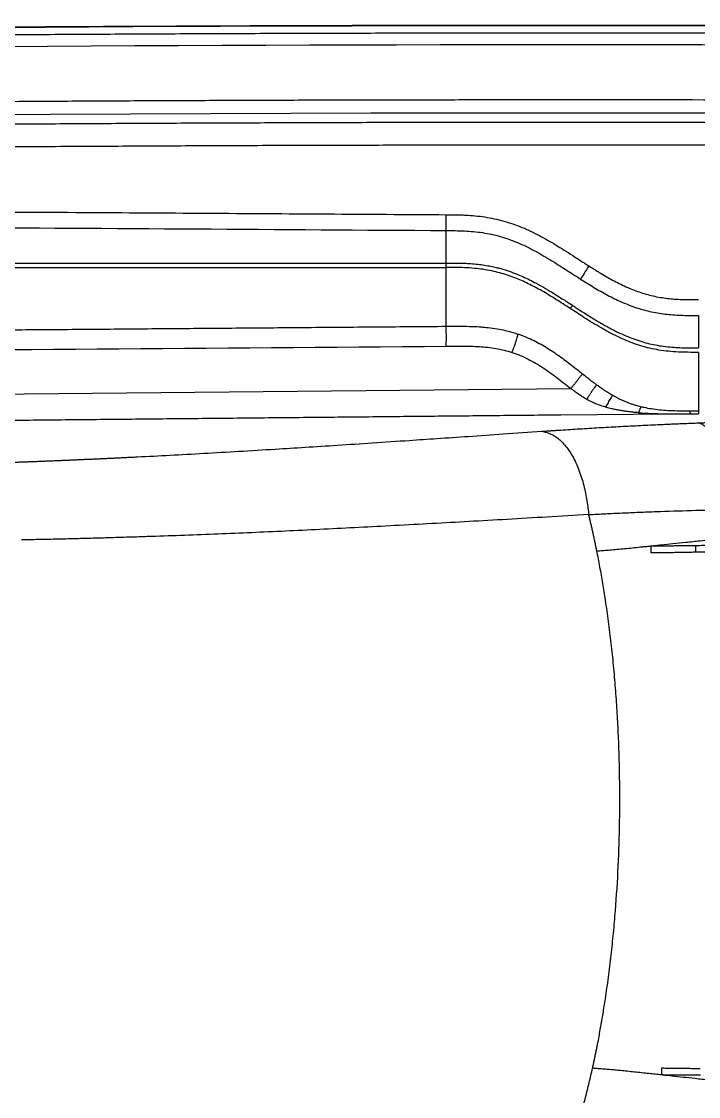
# Model space of a CAD drawing. Extents: x -54 to 18, y -18 to 89.
# Drawn here: x -29.55 to -15.17, y 28.02 to 50.83 of the extents above; entities that cross this region are included whole.
import ezdxf

# ---------------------------------------------------------------- set-up
doc = ezdxf.new("R2010")
doc.units = 0
doc.header["$MEASUREMENT"] = 0
doc.layers.add('GEOMETRY', color=2, linetype='Continuous', lineweight=25)

# ---------------------------------------------------------------- blocks, each defined once
blk = doc.blocks.new('2026 MINI-ASPIRE')
at = {"layer": 'GEOMETRY'}
for p, q in [((-2.655, -5.043), (-2.655, -4.354)), ((-22.469, -5.049), (-2.655, -5.043)), ((-22.465, -5.138), (-2.655, -5.138)), ((-2.658, -6.386), (-2.655, -5.138)), ((-2.652, -5.138), (-2.655, -5.138)), ((2.702, -6.156), (2.702, -6.846)), ((2.702, -6.94), (2.702, -8.18)), ((2.702, -8.18), (2.702, -8.242)), ((1.314, -8.256), (-0.218, -8.271)), ((2.529, -8.243), (1.314, -8.256)), ((2.533, -8.243), (2.702, -8.242))]:
    blk.add_line(p, q, dxfattribs=at)
at = {"layer": 'GEOMETRY', "flags": 128}
for points in [[(29.777, -2.11), (21.269, -1.985), (12.762, -1.902), (4.254, -1.86), (-4.254, -1.86), (-12.762, -1.9), (-21.27, -1.982), (-29.777, -2.105)], [(-18.879, -7.891), (-9.443, -7.799), (-0.008, -7.705)]]:
    blk.add_lwpolyline(points, dxfattribs=at)
at = {"layer": 'GEOMETRY'}
for points in [[(-29.784, -0.245), (-9.93, 0.083), (9.93, 0.082), (29.784, -0.25)], [(-29.65, -0.65), (-9.885, -0.323), (9.885, -0.325), (29.649, -0.654)], [(-2.655, -4.354), (-2.655, -4.274), (-2.654, -4.15), (-2.653, -4.018)], [(-23.912, -4.225), (-16.826, -4.264), (-9.741, -4.306), (-2.655, -4.354)], [(0.375, -5.106), (0.304, -5.218), (0.237, -5.322), (0.199, -5.384)], [(-17.474, -6.925), (-12.534, -6.886), (-7.595, -6.847), (-2.657, -6.808)], [(2.51, -8.181), (2.514, -8.194), (2.525, -8.23), (2.529, -8.243)]]:
    blk.add_open_spline(points, degree=3, dxfattribs=at)
for points, knots in [([(29.784, -0.25), (26.475, -0.2), (19.857, -0.1), (9.928, -0.02), (0, 0.01), (-9.928, -0.018), (-19.857, -0.097), (-26.475, -0.196), (-29.784, -0.245)], [0, 0, 0, 0, 0.1666668, 0.3333334, 0.5, 0.6666666, 0.8333332, 1, 1, 1, 1]), ([(-29.654, -0.401), (-29.373, -0.396), (-28.812, -0.387), (-27.97, -0.374), (-27.128, -0.361), (-26.286, -0.348), (-25.443, -0.336), (-24.6, -0.324), (-23.756, -0.313), (-22.913, -0.302), (-22.068, -0.291), (-21.224, -0.281), (-20.379, -0.271), (-19.534, -0.262), (-18.688, -0.253), (-17.842, -0.244), (-16.996, -0.236), (-16.15, -0.228), (-15.303, -0.221), (-14.455, -0.214), (-13.608, -0.207), (-12.76, -0.201), (-11.912, -0.196), (-11.063, -0.19), (-10.214, -0.185), (-9.365, -0.181), (-8.515, -0.176), (-7.665, -0.173), (-6.815, -0.169), (-5.964, -0.166), (-5.113, -0.164), (-4.262, -0.161), (-3.41, -0.16), (-2.558, -0.158), (-1.706, -0.157), (-0.853, -0.157), (0.267, -0.157), (1.655, -0.157), (3.309, -0.16), (4.962, -0.164), (6.614, -0.169), (8.265, -0.176), (9.916, -0.185), (11.565, -0.195), (13.214, -0.206), (14.862, -0.219), (16.509, -0.234), (18.155, -0.25), (19.8, -0.268), (21.444, -0.287), (23.088, -0.307), (24.731, -0.33), (26.372, -0.353), (28.013, -0.378), (29.107, -0.396), (29.654, -0.405)], [0, 0, 0, 0, 0.014189, 0.028383, 0.042584, 0.05679, 0.071001, 0.085218, 0.099441, 0.11367, 0.127904, 0.142144, 0.15639, 0.170641, 0.184898, 0.199161, 0.213429, 0.227704, 0.241983, 0.256269, 0.27056, 0.284857, 0.29916, 0.313469, 0.327783, 0.342103, 0.356428, 0.37076, 0.385097, 0.39944, 0.413788, 0.428143, 0.442503, 0.456869, 0.47124, 0.485618, 0.500001, 0.527902, 0.555789, 0.58366, 0.611518, 0.639361, 0.667189, 0.695002, 0.722801, 0.750586, 0.778356, 0.806112, 0.833853, 0.86158, 0.889293, 0.916991, 0.944675, 0.972345, 1, 1, 1, 1]), ([(-29.84, -1.825), (-29.597, -1.821), (-29.11, -1.813), (-28.38, -1.801), (-27.648, -1.789), (-26.916, -1.777), (-26.183, -1.766), (-25.45, -1.755), (-24.715, -1.745), (-23.979, -1.735), (-23.243, -1.725), (-22.506, -1.715), (-21.768, -1.706), (-21.029, -1.697), (-20.29, -1.688), (-19.549, -1.68), (-18.808, -1.672), (-18.066, -1.664), (-17.322, -1.657), (-16.579, -1.65), (-15.834, -1.643), (-15.088, -1.636), (-14.342, -1.63), (-13.595, -1.625), (-12.847, -1.619), (-12.098, -1.614), (-11.348, -1.609), (-10.597, -1.604), (-9.846, -1.6), (-9.093, -1.596), (-8.34, -1.593), (-7.586, -1.59), (-6.831, -1.587), (-6.076, -1.584), (-5.319, -1.582), (-4.562, -1.58), (-3.804, -1.578), (-3.045, -1.577), (-2.285, -1.576), (-1.524, -1.575), (-0.762, -1.574), (0.995, -1.574), (3.743, -1.577), (7.479, -1.589), (11.204, -1.609), (14.191, -1.631), (16.442, -1.651), (17.959, -1.666), (19.468, -1.682), (20.971, -1.699), (22.467, -1.718), (23.955, -1.738), (25.436, -1.759), (26.91, -1.781), (28.377, -1.805), (29.353, -1.822), (29.839, -1.83)], [0, 0, 0, 0, 0.0122259, 0.0244658, 0.0367197, 0.0489877, 0.0612697, 0.0735657, 0.0858758, 0.0981999, 0.110538, 0.1228902, 0.1352565, 0.1476368, 0.1600312, 0.1724396, 0.184862, 0.1972986, 0.2097492, 0.2222138, 0.2346926, 0.2471854, 0.2596923, 0.2722132, 0.2847483, 0.2972974, 0.3098606, 0.3224378, 0.3350292, 0.3476347, 0.3602542, 0.3728879, 0.3855356, 0.3981974, 0.4108734, 0.4235634, 0.4362676, 0.4489858, 0.4617182, 0.4744647, 0.4872253, 0.5, 0.5627939, 0.6253916, 0.6877935, 0.7499997, 0.7755376, 0.8009559, 0.8262547, 0.8514339, 0.8764936, 0.9014338, 0.9262545, 0.9509558, 0.9755376, 1, 1, 1, 1]), ([(-29.582, -2.3), (-29.319, -2.295), (-28.793, -2.287), (-28.004, -2.274), (-27.215, -2.262), (-26.427, -2.25), (-25.638, -2.238), (-24.849, -2.227), (-24.06, -2.216), (-23.271, -2.205), (-22.483, -2.195), (-21.694, -2.185), (-20.905, -2.175), (-20.116, -2.166), (-19.327, -2.157), (-18.539, -2.149), (-17.75, -2.141), (-16.961, -2.133), (-16.172, -2.126), (-15.383, -2.119), (-14.594, -2.112), (-13.806, -2.106), (-13.017, -2.1), (-12.228, -2.094), (-11.439, -2.089), (-10.65, -2.084), (-9.862, -2.079), (-9.073, -2.075), (-8.284, -2.071), (-7.495, -2.068), (-6.706, -2.065), (-5.917, -2.062), (-5.129, -2.059), (-4.34, -2.057), (-3.551, -2.056), (-2.762, -2.054), (-1.973, -2.053), (-1.184, -2.053), (-0.396, -2.052), (0.393, -2.052), (1.182, -2.053), (1.971, -2.054), (2.76, -2.055), (3.549, -2.056), (4.337, -2.058), (5.126, -2.06), (5.915, -2.063), (6.704, -2.066), (7.493, -2.069), (8.282, -2.073), (9.071, -2.077), (9.859, -2.081), (10.648, -2.086), (11.437, -2.091), (12.226, -2.096), (13.015, -2.102), (13.804, -2.108), (14.593, -2.114), (15.381, -2.121), (16.17, -2.128), (16.959, -2.136), (17.748, -2.144), (18.537, -2.152), (19.326, -2.16), (20.115, -2.169), (20.904, -2.179), (21.692, -2.188), (22.481, -2.198), (23.27, -2.209), (24.059, -2.219), (24.848, -2.23), (25.637, -2.242), (26.426, -2.254), (27.215, -2.266), (28.003, -2.278), (28.792, -2.291), (29.318, -2.3), (29.581, -2.304)], [0, 0, 0, 0, 0.013334, 0.026667, 0.040001, 0.053334, 0.066668, 0.080001, 0.093334, 0.106667, 0.12, 0.133333, 0.146667, 0.159999, 0.173332, 0.186665, 0.199998, 0.213331, 0.226664, 0.239997, 0.253329, 0.266662, 0.279995, 0.293327, 0.30666, 0.319993, 0.333325, 0.346658, 0.35999, 0.373323, 0.386656, 0.399988, 0.413321, 0.426653, 0.439986, 0.453319, 0.466651, 0.479984, 0.493317, 0.506649, 0.519982, 0.533315, 0.546648, 0.55998, 0.573313, 0.586646, 0.599979, 0.613312, 0.626645, 0.639978, 0.653311, 0.666644, 0.679978, 0.693311, 0.706644, 0.719978, 0.733311, 0.746645, 0.759979, 0.773312, 0.786646, 0.79998, 0.813314, 0.826648, 0.839982, 0.853316, 0.866651, 0.879985, 0.89332, 0.906654, 0.919989, 0.933324, 0.946659, 0.959994, 0.973329, 0.986665, 1, 1, 1, 1]), ([(29.472, -2.791), (29.192, -2.786), (28.63, -2.777), (27.789, -2.763), (26.947, -2.75), (26.105, -2.737), (25.263, -2.725), (24.421, -2.713), (23.579, -2.701), (22.737, -2.69), (21.895, -2.679), (21.053, -2.669), (20.211, -2.659), (19.369, -2.649), (18.527, -2.64), (17.685, -2.631), (16.843, -2.623), (16.001, -2.615), (15.159, -2.608), (14.317, -2.6), (13.475, -2.594), (12.633, -2.587), (11.79, -2.581), (10.948, -2.576), (10.106, -2.571), (9.264, -2.566), (8.422, -2.562), (7.58, -2.558), (6.738, -2.554), (5.895, -2.551), (5.053, -2.549), (4.211, -2.546), (3.369, -2.544), (2.527, -2.543), (1.684, -2.542), (0.842, -2.541), (-0.265, -2.541), (-1.638, -2.541), (-3.276, -2.544), (-4.913, -2.547), (-6.551, -2.552), (-8.188, -2.559), (-9.826, -2.568), (-11.463, -2.577), (-13.101, -2.589), (-14.738, -2.602), (-16.375, -2.616), (-18.013, -2.632), (-19.65, -2.649), (-21.287, -2.668), (-22.924, -2.689), (-24.562, -2.711), (-26.199, -2.735), (-27.836, -2.76), (-28.927, -2.778), (-29.473, -2.787)], [0, 0, 0, 0, 0.014284, 0.028568, 0.042852, 0.057136, 0.07142, 0.085704, 0.099989, 0.114273, 0.128558, 0.142842, 0.157127, 0.171412, 0.185697, 0.199982, 0.214267, 0.228552, 0.242838, 0.257123, 0.271409, 0.285695, 0.299981, 0.314267, 0.328553, 0.34284, 0.357126, 0.371413, 0.3857, 0.399986, 0.414274, 0.428561, 0.442848, 0.457136, 0.471424, 0.485712, 0.5, 0.527782, 0.555564, 0.583345, 0.611126, 0.638905, 0.666685, 0.694463, 0.722242, 0.750019, 0.777797, 0.805573, 0.83335, 0.861126, 0.888901, 0.916676, 0.944451, 0.972226, 1, 1, 1, 1]), ([(-23.91, -3.894), (-22.982, -3.899), (-21.139, -3.908), (-18.392, -3.923), (-15.681, -3.938), (-13.006, -3.954), (-10.367, -3.969), (-7.764, -3.985), (-5.196, -4.001), (-3.497, -4.012), (-2.653, -4.018)], [0, 0, 0, 0, 0.130912, 0.260135, 0.387669, 0.513513, 0.637669, 0.760135, 0.880912, 1, 1, 1, 1]), ([(-2.653, -4.018), (-2.614, -4.018), (-2.545, -4.018), (-2.441, -4.02), (-2.343, -4.022), (-2.138, -4.03), (-1.833, -4.058), (-1.431, -4.144), (-1.11, -4.257), (-0.859, -4.368), (-0.678, -4.459), (-0.496, -4.559), (-0.325, -4.66), (-0.148, -4.77), (0.008, -4.869), (0.144, -4.957), (0.24, -5.019), (0.309, -5.063), (0.351, -5.09), (0.37, -5.102), (0.375, -5.106)], [0, 0, 0, 0, 0.036148, 0.062614, 0.095334, 0.125289, 0.250258, 0.374809, 0.499585, 0.560567, 0.624934, 0.684684, 0.750399, 0.806155, 0.875357, 0.919649, 0.954259, 0.979187, 0.994434, 1, 1, 1, 1]), ([(-2.655, -4.354), (-2.591, -4.354), (-2.526, -4.355), (-2.397, -4.357), (-2.332, -4.359), (-2.203, -4.365), (-2.138, -4.369), (-2.01, -4.381), (-1.946, -4.389), (-1.755, -4.418), (-1.629, -4.445), (-1.382, -4.516), (-1.26, -4.559), (-1.022, -4.658), (-0.905, -4.715), (-0.676, -4.837), (-0.564, -4.902), (-0.343, -5.036), (-0.234, -5.106), (-0.018, -5.245), (0.09, -5.314), (0.199, -5.384)], [0, 0, 0, 0, 0.0625, 0.0625, 0.125, 0.125, 0.1875, 0.1875, 0.25, 0.25, 0.375, 0.375, 0.5, 0.5, 0.625, 0.625, 0.75, 0.75, 0.875, 0.875, 1, 1, 1, 1]), ([(-2.655, -5.043), (-2.586, -5.043), (-2.46, -5.043), (-2.284, -5.047), (-2.129, -5.055), (-1.984, -5.068), (-1.842, -5.087), (-1.713, -5.11), (-1.598, -5.135), (-1.467, -5.169), (-1.317, -5.216), (-1.163, -5.274), (-1.02, -5.335), (-0.884, -5.399), (-0.752, -5.467), (-0.608, -5.547), (-0.425, -5.654), (-0.206, -5.791), (-0.047, -5.894), (0.026, -5.941)], [0, 0, 0, 0, 0.0717, 0.13139, 0.182344, 0.233053, 0.282831, 0.331006, 0.369449, 0.405882, 0.470809, 0.532709, 0.576989, 0.632262, 0.689264, 0.731455, 0.803086, 0.909724, 1, 1, 1, 1]), ([(-2.652, -5.138), (-2.652, -5.137), (-2.652, -5.136), (-2.653, -5.133), (-2.653, -5.131), (-2.653, -5.123), (-2.654, -5.116), (-2.654, -5.098), (-2.654, -5.087), (-2.655, -5.07), (-2.655, -5.064), (-2.655, -5.053), (-2.655, -5.048), (-2.655, -5.043)], [0, 0, 0, 0, 0.125, 0.125, 0.25, 0.25, 0.5, 0.5, 0.75, 0.75, 0.875, 0.875, 1, 1, 1, 1]), ([(-0.02, -6.009), (-0.071, -5.976), (-0.172, -5.911), (-0.323, -5.815), (-0.473, -5.723), (-0.62, -5.636), (-0.767, -5.556), (-0.911, -5.482), (-1.055, -5.415), (-1.202, -5.354), (-1.355, -5.299), (-1.516, -5.25), (-1.691, -5.208), (-1.872, -5.176), (-2.066, -5.154), (-2.264, -5.142), (-2.462, -5.138), (-2.592, -5.138), (-2.652, -5.138)], [0, 0, 0, 0, 0.0644164, 0.1277279, 0.1897444, 0.2503183, 0.3093506, 0.3667941, 0.4226531, 0.4769799, 0.5355919, 0.59467, 0.6560768, 0.7254351, 0.7898233, 0.8628282, 0.936067, 1, 1, 1, 1]), ([(0.375, -5.106), (0.4, -5.121), (0.447, -5.151), (0.515, -5.193), (0.578, -5.233), (0.665, -5.285), (0.774, -5.349), (0.959, -5.451), (1.19, -5.564), (1.479, -5.676), (1.774, -5.756), (2.028, -5.795), (2.235, -5.812), (2.362, -5.818), (2.468, -5.82), (2.536, -5.82), (2.615, -5.82), (2.667, -5.82), (2.702, -5.82)], [0, 0, 0, 0, 0.034901, 0.067342, 0.097323, 0.124846, 0.189968, 0.249914, 0.380069, 0.500208, 0.624216, 0.749712, 0.80973, 0.874802, 0.904296, 0.937429, 0.957392, 1, 1, 1, 1]), ([(0.199, -5.384), (0.292, -5.443), (0.386, -5.502), (0.577, -5.617), (0.674, -5.672), (0.87, -5.777), (0.971, -5.826), (1.175, -5.916), (1.279, -5.956), (1.49, -6.026), (1.597, -6.055), (1.815, -6.102), (1.924, -6.119), (2.145, -6.143), (2.257, -6.15), (2.48, -6.157), (2.591, -6.156), (2.702, -6.156)], [0, 0, 0, 0, 0.125, 0.125, 0.25, 0.25, 0.375, 0.375, 0.5, 0.5, 0.625, 0.625, 0.75, 0.75, 0.875, 0.875, 1, 1, 1, 1]), ([(0.026, -5.941), (0.024, -5.945), (0.021, -5.949), (0.016, -5.957), (0.013, -5.961), (0.005, -5.974), (-0.001, -5.982), (-0.01, -5.995), (-0.013, -6), (-0.017, -6.005), (-0.018, -6.006), (-0.019, -6.008), (-0.02, -6.009), (-0.02, -6.009)], [0, 0, 0, 0, 0.125, 0.125, 0.25, 0.25, 0.5, 0.5, 0.75, 0.75, 0.875, 0.875, 1, 1, 1, 1]), ([(2.702, -6.94), (2.629, -6.94), (2.485, -6.94), (2.272, -6.934), (2.065, -6.919), (1.864, -6.893), (1.669, -6.854), (1.48, -6.804), (1.317, -6.748), (1.167, -6.689), (1.016, -6.623), (0.835, -6.532), (0.58, -6.391), (0.292, -6.213), (0.076, -6.072), (-0.02, -6.009)], [0, 0, 0, 0, 0.074717, 0.147178, 0.217629, 0.286411, 0.353919, 0.420529, 0.486541, 0.529704, 0.585428, 0.654286, 0.736901, 0.88266, 1, 1, 1, 1]), ([(0.026, -5.941), (0.045, -5.954), (0.094, -5.985), (0.184, -6.044), (0.333, -6.139), (0.485, -6.234), (0.654, -6.334), (0.775, -6.402), (0.895, -6.464), (1.012, -6.523), (1.156, -6.588), (1.327, -6.656), (1.496, -6.712), (1.664, -6.757), (1.834, -6.792), (2.005, -6.817), (2.177, -6.833), (2.351, -6.842), (2.502, -6.845), (2.619, -6.845), (2.678, -6.846), (2.702, -6.846)], [0, 0, 0, 0, 0.023878, 0.060237, 0.112031, 0.207445, 0.246583, 0.31688, 0.351851, 0.386406, 0.453419, 0.516442, 0.577531, 0.637943, 0.697942, 0.757778, 0.817695, 0.877939, 0.938676, 0.974594, 1, 1, 1, 1]), ([(-16.931, -6.5), (-16.455, -6.496), (-15.504, -6.489), (-14.076, -6.478), (-12.649, -6.466), (-11.221, -6.455), (-9.794, -6.444), (-8.367, -6.432), (-6.939, -6.421), (-5.512, -6.409), (-4.085, -6.397), (-3.133, -6.39), (-2.658, -6.386)], [0, 0, 0, 0, 0.1, 0.2, 0.3, 0.4, 0.5, 0.6, 0.7, 0.8, 0.9, 1, 1, 1, 1]), ([(-2.658, -6.386), (-2.605, -6.385), (-2.512, -6.385), (-2.346, -6.384), (-2.164, -6.386), (-1.99, -6.394), (-1.857, -6.404), (-1.729, -6.416), (-1.576, -6.437), (-1.437, -6.465), (-1.342, -6.487), (-1.286, -6.502), (-1.232, -6.517), (-1.179, -6.534), (-1.143, -6.546), (-1.126, -6.551)], [0, 0, 0, 0, 0.101713, 0.180408, 0.321906, 0.454352, 0.518618, 0.580275, 0.702185, 0.817659, 0.854867, 0.891675, 0.928113, 0.964212, 1, 1, 1, 1]), ([(-2.657, -6.808), (-2.655, -6.79), (-2.654, -6.771), (-2.652, -6.727), (-2.651, -6.704), (-2.65, -6.654), (-2.65, -6.628), (-2.651, -6.577), (-2.651, -6.552), (-2.652, -6.505), (-2.653, -6.484), (-2.655, -6.448), (-2.656, -6.432), (-2.657, -6.409), (-2.657, -6.401), (-2.658, -6.39), (-2.658, -6.388), (-2.658, -6.386)], [0, 0, 0, 0, 0.125, 0.125, 0.25, 0.25, 0.375, 0.375, 0.5, 0.5, 0.625, 0.625, 0.75, 0.75, 0.875, 0.875, 1, 1, 1, 1]), ([(-1.256, -6.942), (-1.25, -6.925), (-1.243, -6.907), (-1.227, -6.867), (-1.219, -6.845), (-1.202, -6.799), (-1.194, -6.775), (-1.178, -6.727), (-1.171, -6.704), (-1.158, -6.66), (-1.152, -6.64), (-1.142, -6.607), (-1.138, -6.593), (-1.131, -6.572), (-1.129, -6.564), (-1.127, -6.555), (-1.126, -6.553), (-1.126, -6.551)], [0, 0, 0, 0, 0.125, 0.125, 0.25, 0.25, 0.375, 0.375, 0.5, 0.5, 0.625, 0.625, 0.75, 0.75, 0.875, 0.875, 1, 1, 1, 1]), ([(-1.126, -6.551), (-1.115, -6.555), (-1.094, -6.562), (-1.02, -6.589), (-0.904, -6.636), (-0.752, -6.708), (-0.604, -6.789), (-0.462, -6.875), (-0.323, -6.967), (-0.189, -7.063), (-0.058, -7.161), (0.072, -7.262), (0.171, -7.34), (0.226, -7.384), (0.238, -7.393)], [0, 0, 0, 0, 0.020739, 0.041384, 0.147323, 0.25222, 0.356021, 0.460238, 0.562366, 0.666041, 0.765695, 0.868308, 0.971535, 1, 1, 1, 1]), ([(-2.657, -6.808), (-2.539, -6.807), (-2.421, -6.805), (-2.186, -6.807), (-2.068, -6.809), (-1.833, -6.825), (-1.715, -6.837), (-1.483, -6.878), (-1.368, -6.905), (-1.256, -6.942)], [0, 0, 0, 0, 0.25, 0.25, 0.5, 0.5, 0.75, 0.75, 1, 1, 1, 1]), ([(-1.256, -6.942), (-1.198, -6.961), (-1.14, -6.982), (-1.027, -7.028), (-0.971, -7.054), (-0.807, -7.137), (-0.701, -7.199), (-0.497, -7.335), (-0.397, -7.407), (-0.202, -7.555), (-0.105, -7.63), (-0.008, -7.705)], [0, 0, 0, 0, 0.125, 0.125, 0.25, 0.25, 0.5, 0.5, 0.75, 0.75, 1, 1, 1, 1]), ([(-0.008, -7.705), (0.004, -7.692), (0.016, -7.677), (0.044, -7.644), (0.058, -7.626), (0.089, -7.589), (0.104, -7.569), (0.134, -7.531), (0.149, -7.512), (0.175, -7.477), (0.187, -7.461), (0.208, -7.435), (0.216, -7.424), (0.228, -7.407), (0.232, -7.402), (0.237, -7.395), (0.238, -7.394), (0.238, -7.393)], [0, 0, 0, 0, 0.125, 0.125, 0.25, 0.25, 0.375, 0.375, 0.5, 0.5, 0.625, 0.625, 0.75, 0.75, 0.875, 0.875, 1, 1, 1, 1]), ([(0.238, -7.393), (0.271, -7.419), (0.324, -7.461), (0.39, -7.512), (0.438, -7.549), (0.472, -7.575), (0.504, -7.599), (0.523, -7.613), (0.533, -7.62)], [0, 0, 0, 0, 0.331537, 0.553435, 0.674327, 0.810779, 0.901978, 1, 1, 1, 1]), ([(0.329, -7.937), (0.323, -7.933), (0.31, -7.926), (0.291, -7.915), (0.253, -7.892), (0.199, -7.858), (0.128, -7.808), (0.059, -7.757), (0.014, -7.722), (-0.008, -7.705)], [0, 0, 0, 0, 0.0548314, 0.1091549, 0.1629655, 0.3749493, 0.5800026, 0.8000172, 1, 1, 1, 1]), ([(0.533, -7.62), (0.533, -7.622), (0.533, -7.624), (0.529, -7.632), (0.526, -7.638), (0.514, -7.656), (0.506, -7.668), (0.487, -7.696), (0.476, -7.713), (0.451, -7.749), (0.437, -7.768), (0.411, -7.808), (0.397, -7.828), (0.373, -7.865), (0.362, -7.883), (0.343, -7.913), (0.335, -7.926), (0.329, -7.937)], [0, 0, 0, 0, 0.125, 0.125, 0.25, 0.25, 0.375, 0.375, 0.5, 0.5, 0.625, 0.625, 0.75, 0.75, 0.875, 0.875, 1, 1, 1, 1]), ([(0.533, -7.62), (0.545, -7.629), (0.572, -7.649), (0.614, -7.678), (0.659, -7.71), (0.704, -7.741), (0.751, -7.771), (0.797, -7.8), (0.834, -7.823), (0.861, -7.839), (0.874, -7.846), (0.881, -7.85)], [0, 0, 0, 0, 0.105361, 0.241526, 0.369458, 0.501063, 0.635636, 0.771889, 0.89185, 0.946434, 1, 1, 1, 1]), ([(0.73, -8.101), (0.726, -8.1), (0.695, -8.091), (0.639, -8.073), (0.562, -8.046), (0.488, -8.015), (0.429, -7.989), (0.387, -7.967), (0.358, -7.952), (0.339, -7.942), (0.329, -7.937)], [0, 0, 0, 0, 0.025997, 0.224744, 0.408912, 0.595853, 0.775932, 0.851569, 0.92626, 1, 1, 1, 1]), ([(0.881, -7.85), (0.88, -7.851), (0.879, -7.853), (0.874, -7.859), (0.871, -7.864), (0.861, -7.878), (0.855, -7.888), (0.84, -7.911), (0.832, -7.924), (0.805, -7.968), (0.785, -8.001), (0.759, -8.046), (0.752, -8.06), (0.739, -8.083), (0.734, -8.094), (0.73, -8.101)], [0, 0, 0, 0, 0.125, 0.125, 0.25, 0.25, 0.375, 0.375, 0.5, 0.5, 0.75, 0.75, 0.875, 0.875, 1, 1, 1, 1]), ([(0.881, -7.85), (0.889, -7.855), (0.907, -7.865), (0.932, -7.879), (0.957, -7.892), (0.996, -7.913), (1.049, -7.939), (1.117, -7.97), (1.184, -7.998), (1.253, -8.024), (1.322, -8.047), (1.384, -8.066), (1.44, -8.081), (1.472, -8.089), (1.488, -8.093)], [0, 0, 0, 0, 0.045589, 0.089997, 0.133238, 0.175327, 0.292141, 0.403693, 0.515551, 0.624776, 0.737618, 0.849569, 0.924654, 1, 1, 1, 1]), ([(1.427, -8.221), (1.415, -8.22), (1.39, -8.218), (1.352, -8.215), (1.315, -8.211), (1.277, -8.207), (1.24, -8.203), (1.188, -8.196), (1.122, -8.187), (1.04, -8.174), (0.959, -8.158), (0.888, -8.143), (0.828, -8.129), (0.778, -8.116), (0.746, -8.106), (0.73, -8.101)], [0, 0, 0, 0, 0.053003, 0.105951, 0.158848, 0.211698, 0.264504, 0.31727, 0.432148, 0.549276, 0.66744, 0.781787, 0.856099, 0.928835, 1, 1, 1, 1]), ([(1.488, -8.093), (1.487, -8.094), (1.485, -8.096), (1.482, -8.101), (1.48, -8.104), (1.475, -8.112), (1.472, -8.117), (1.466, -8.128), (1.463, -8.134), (1.454, -8.155), (1.447, -8.171), (1.435, -8.2), (1.431, -8.213), (1.427, -8.221)], [0, 0, 0, 0, 0.125, 0.125, 0.25, 0.25, 0.375, 0.375, 0.5, 0.5, 0.75, 0.75, 1, 1, 1, 1]), ([(1.488, -8.093), (1.497, -8.095), (1.515, -8.099), (1.585, -8.115), (1.704, -8.136), (1.875, -8.158), (2.058, -8.172), (2.219, -8.178), (2.355, -8.181), (2.433, -8.181), (2.485, -8.181), (2.501, -8.181), (2.51, -8.181)], [0, 0, 0, 0, 0.026778, 0.053627, 0.211979, 0.378169, 0.556327, 0.747316, 0.848327, 0.951784, 0.975786, 1, 1, 1, 1]), ([(2.514, -8.181), (2.523, -8.181), (2.542, -8.181), (2.58, -8.181), (2.633, -8.181), (2.677, -8.18), (2.702, -8.18)], [0, 0, 0, 0, 0.150174, 0.30187, 0.601609, 1, 1, 1, 1]), ([(-0.218, -8.271), (-0.651, -8.275), (-1.519, -8.284), (-2.823, -8.297), (-4.132, -8.31), (-5.446, -8.323), (-6.764, -8.336), (-8.088, -8.349), (-9.416, -8.362), (-10.749, -8.375), (-12.086, -8.388), (-13.428, -8.402), (-14.776, -8.415), (-16.128, -8.428), (-17.484, -8.441), (-18.39, -8.449), (-18.844, -8.454)], [0, 0, 0, 0, 0.069777, 0.139807, 0.210092, 0.280631, 0.351424, 0.422471, 0.493773, 0.565328, 0.637138, 0.709202, 0.78152, 0.854093, 0.926919, 1, 1, 1, 1]), ([(-0.621, -8.615), (-0.593, -8.613), (-0.538, -8.609), (-0.456, -8.604), (-0.377, -8.598), (-0.299, -8.593), (-0.181, -8.585), (-0.022, -8.575), (0.248, -8.558), (0.587, -8.538), (1, -8.514), (1.417, -8.493), (1.747, -8.477), (1.985, -8.466), (2.128, -8.46), (2.271, -8.454), (2.415, -8.448), (2.558, -8.442), (2.654, -8.439), (2.702, -8.437)], [0, 0, 0, 0, 0.0264728, 0.0522095, 0.0772104, 0.1014756, 0.1250057, 0.1885233, 0.2500064, 0.3760338, 0.4999962, 0.6246351, 0.7500073, 0.7918745, 0.8336562, 0.8753559, 0.9169773, 0.9585241, 1, 1, 1, 1]), ([(1.427, -8.221), (1.518, -8.228), (1.61, -8.233), (1.793, -8.239), (1.886, -8.241), (2.07, -8.244), (2.163, -8.244), (2.348, -8.244), (2.441, -8.244), (2.533, -8.243)], [0, 0, 0, 0, 0.25, 0.25, 0.5, 0.5, 0.75, 0.75, 1, 1, 1, 1]), ([(2.702, -8.437), (2.728, -8.436), (2.78, -8.434), (2.857, -8.431), (2.935, -8.428), (3.013, -8.425), (3.091, -8.423), (3.169, -8.42), (3.247, -8.417), (3.325, -8.415), (3.403, -8.412), (3.481, -8.41), (3.56, -8.407), (3.638, -8.405), (3.717, -8.402), (3.796, -8.4), (3.874, -8.398), (3.974, -8.395), (4.094, -8.392), (4.236, -8.388), (4.377, -8.385), (4.519, -8.381), (4.66, -8.378), (4.802, -8.375), (4.944, -8.372), (5.085, -8.37), (5.18, -8.368), (5.227, -8.367)], [0, 0, 0, 0, 0.0313, 0.06259, 0.09387, 0.125142, 0.156405, 0.187661, 0.218911, 0.250155, 0.281395, 0.31263, 0.343862, 0.375092, 0.406319, 0.437546, 0.468773, 0.500001, 0.555828, 0.611576, 0.667251, 0.722856, 0.778396, 0.833876, 0.8893, 0.944673, 1, 1, 1, 1]), ([(3.313, -10.274), (3.31, -10.229), (3.307, -10.181), (3.301, -10.081), (3.297, -10.028), (3.288, -9.921), (3.283, -9.865), (3.27, -9.753), (3.263, -9.696), (3.247, -9.582), (3.238, -9.525), (3.218, -9.412), (3.206, -9.356), (3.182, -9.248), (3.169, -9.195), (3.141, -9.092), (3.127, -9.043), (3.096, -8.95), (3.08, -8.906), (3.046, -8.824), (3.029, -8.785), (2.993, -8.715), (2.975, -8.683), (2.939, -8.626), (2.921, -8.601), (2.885, -8.556), (2.866, -8.537), (2.831, -8.505), (2.813, -8.492), (2.779, -8.47), (2.763, -8.462), (2.732, -8.448), (2.716, -8.442), (2.702, -8.437)], [0, 0, 0, 0, 0.0625, 0.0625, 0.125, 0.125, 0.1875, 0.1875, 0.25, 0.25, 0.3125, 0.3125, 0.375, 0.375, 0.4375, 0.4375, 0.5, 0.5, 0.5625, 0.5625, 0.625, 0.625, 0.6875, 0.6875, 0.75, 0.75, 0.8125, 0.8125, 0.875, 0.875, 0.9375, 0.9375, 1, 1, 1, 1]), ([(-12.258, -9.285), (-12.23, -9.284), (-12.174, -9.283), (-12.09, -9.28), (-12.006, -9.277), (-11.921, -9.274), (-11.837, -9.271), (-11.752, -9.268), (-11.667, -9.265), (-11.582, -9.262), (-11.497, -9.258), (-11.411, -9.255), (-11.326, -9.252), (-11.24, -9.248), (-11.154, -9.245), (-11.067, -9.242), (-10.981, -9.238), (-10.894, -9.235), (-10.807, -9.231), (-10.72, -9.227), (-10.633, -9.224), (-10.545, -9.22), (-10.458, -9.216), (-10.37, -9.212), (-10.282, -9.208), (-10.193, -9.204), (-10.105, -9.2), (-10.016, -9.196), (-9.927, -9.192), (-9.838, -9.188), (-9.749, -9.184), (-9.659, -9.18), (-9.57, -9.175), (-9.48, -9.171), (-9.39, -9.166), (-9.299, -9.162), (-9.008, -9.147), (-8.508, -9.122), (-7.79, -9.082), (-7.044, -9.039), (-6.327, -8.996), (-5.631, -8.952), (-4.946, -8.908), (-4.208, -8.86), (-3.503, -8.812), (-2.823, -8.766), (-2.159, -8.721), (-1.416, -8.67), (-0.895, -8.634), (-0.621, -8.615)], [0, 0, 0, 0, 0.0067276, 0.0134786, 0.020253, 0.027051, 0.0338726, 0.040718, 0.0475873, 0.0544805, 0.0613977, 0.0683392, 0.0753049, 0.0822949, 0.0893094, 0.0963484, 0.1034121, 0.1105005, 0.1176137, 0.1247519, 0.131915, 0.1391032, 0.1463166, 0.1535553, 0.1608194, 0.1681088, 0.1754238, 0.1827644, 0.1901307, 0.1975228, 0.2049407, 0.2123846, 0.2198544, 0.2273504, 0.2348725, 0.2424209, 0.2499956, 0.3079557, 0.3689262, 0.4329326, 0.4999968, 0.5548976, 0.6148613, 0.6798934, 0.7499987, 0.8018293, 0.8607728, 0.9268296, 1, 1, 1, 1]), ([(-0.621, -8.615), (-0.599, -8.62), (-0.576, -8.625), (-0.526, -8.638), (-0.5, -8.646), (-0.447, -8.666), (-0.419, -8.678), (-0.363, -8.708), (-0.335, -8.726), (-0.277, -8.768), (-0.248, -8.792), (-0.191, -8.846), (-0.162, -8.876), (-0.106, -8.943), (-0.078, -8.98), (-0.024, -9.059), (0.002, -9.101), (0.052, -9.19), (0.076, -9.237), (0.122, -9.336), (0.143, -9.387), (0.183, -9.492), (0.202, -9.546), (0.236, -9.655), (0.252, -9.71), (0.28, -9.821), (0.293, -9.876), (0.315, -9.985), (0.325, -10.039), (0.342, -10.144), (0.349, -10.195), (0.362, -10.293), (0.368, -10.34), (0.373, -10.384)], [0, 0, 0, 0, 0.0625, 0.0625, 0.125, 0.125, 0.1875, 0.1875, 0.25, 0.25, 0.3125, 0.3125, 0.375, 0.375, 0.4375, 0.4375, 0.5, 0.5, 0.5625, 0.5625, 0.625, 0.625, 0.6875, 0.6875, 0.75, 0.75, 0.8125, 0.8125, 0.875, 0.875, 0.9375, 0.9375, 1, 1, 1, 1]), ([(0.372, -10.384), (0.077, -10.401), (-0.501, -10.435), (-1.349, -10.484), (-2.163, -10.531), (-2.958, -10.575), (-3.735, -10.617), (-4.5, -10.658), (-5.242, -10.695), (-5.973, -10.73), (-6.694, -10.763), (-7.408, -10.793), (-8.117, -10.821), (-8.648, -10.84), (-9.002, -10.851), (-9.179, -10.857), (-9.356, -10.863), (-9.533, -10.868), (-9.71, -10.873), (-9.887, -10.879), (-10.064, -10.884), (-10.242, -10.888), (-10.419, -10.893), (-10.597, -10.898), (-10.776, -10.902), (-10.954, -10.906), (-11.133, -10.91), (-11.312, -10.914), (-11.491, -10.918), (-11.611, -10.92), (-11.671, -10.921)], [0, 0, 0, 0, 0.076295, 0.149242, 0.219056, 0.285936, 0.353479, 0.417711, 0.480653, 0.541415, 0.60146, 0.660344, 0.7182, 0.775163, 0.789388, 0.803579, 0.817738, 0.831869, 0.845971, 0.86005, 0.874105, 0.888141, 0.902159, 0.916162, 0.930152, 0.944132, 0.958104, 0.972071, 0.986035, 1, 1, 1, 1]), ([(0.544, -11.154), (0.538, -11.125), (0.526, -11.067), (0.508, -10.98), (0.489, -10.894), (0.471, -10.808), (0.452, -10.722), (0.432, -10.637), (0.413, -10.552), (0.393, -10.468), (0.379, -10.412), (0.372, -10.384)], [0, 0, 0, 0, 0.112861, 0.225282, 0.337265, 0.44881, 0.559918, 0.670591, 0.780828, 0.89063, 1, 1, 1, 1]), ([(0.373, -10.384), (0.49, -10.377), (0.607, -10.371), (0.843, -10.359), (0.961, -10.353), (1.199, -10.343), (1.319, -10.338), (1.561, -10.328), (1.683, -10.323), (2.051, -10.31), (2.299, -10.302), (2.802, -10.287), (3.056, -10.28), (3.313, -10.274)], [0, 0, 0, 0, 0.125, 0.125, 0.25, 0.25, 0.375, 0.375, 0.5, 0.5, 0.75, 0.75, 1, 1, 1, 1]), ([(1.691, -11.048), (1.709, -11.046), (1.744, -11.042), (1.799, -11.037), (1.854, -11.031), (1.974, -11.018), (2.166, -10.998), (2.441, -10.969), (2.699, -10.942), (2.944, -10.916), (3.122, -10.897), (3.273, -10.88), (3.382, -10.869), (3.491, -10.857), (3.565, -10.849), (3.602, -10.845)], [0, 0, 0, 0, 0.0284526, 0.0577018, 0.0877564, 0.1186248, 0.2500422, 0.3953503, 0.554777, 0.655556, 0.7761355, 0.831587, 0.8872407, 0.9432942, 1, 1, 1, 1]), ([(0.452, -22.135), (0.458, -22.109), (0.47, -22.056), (0.487, -21.977), (0.504, -21.897), (0.52, -21.817), (0.537, -21.736), (0.553, -21.655), (0.583, -21.502), (0.625, -21.275), (0.677, -20.971), (0.734, -20.614), (0.792, -20.201), (0.849, -19.735), (0.899, -19.264), (0.954, -18.634), (1.003, -17.845), (1.032, -16.902), (1.033, -16.117), (1.019, -15.49), (1.001, -15.016), (0.976, -14.543), (0.942, -14.067), (0.901, -13.591), (0.851, -13.119), (0.794, -12.654), (0.742, -12.288), (0.7, -12.019), (0.671, -11.843), (0.641, -11.668), (0.61, -11.495), (0.577, -11.324), (0.555, -11.211), (0.544, -11.154)], [0, 0, 0, 0, 0.007326, 0.014679, 0.022061, 0.02947, 0.036907, 0.044372, 0.051865, 0.079282, 0.107125, 0.135391, 0.177458, 0.220267, 0.262843, 0.305991, 0.391915, 0.477382, 0.562134, 0.604998, 0.647614, 0.690782, 0.733524, 0.777224, 0.82025, 0.862604, 0.904289, 0.920536, 0.936666, 0.952676, 0.968569, 0.984343, 1, 1, 1, 1]), ([(0.544, -11.154), (0.564, -11.152), (0.603, -11.15), (0.664, -11.146), (0.726, -11.141), (0.791, -11.136), (0.885, -11.128), (1.014, -11.116), (1.174, -11.101), (1.344, -11.084), (1.487, -11.069), (1.604, -11.057), (1.662, -11.051), (1.691, -11.048)], [0, 0, 0, 0, 0.051477, 0.104794, 0.159989, 0.217097, 0.276151, 0.409258, 0.555641, 0.696755, 0.852541, 0.92441, 1, 1, 1, 1]), ([(1.691, -11.048), (1.708, -11.048), (1.744, -11.048), (1.804, -11.047), (1.883, -11.046), (1.987, -11.045), (2.105, -11.043), (2.222, -11.042), (2.33, -11.041), (2.438, -11.04), (2.544, -11.038), (2.614, -11.037), (2.649, -11.037)], [0, 0, 0, 0, 0.053727, 0.116809, 0.189199, 0.304696, 0.446965, 0.560613, 0.672716, 0.783294, 0.892377, 1, 1, 1, 1]), ([(1.698, -11.197), (1.698, -11.172), (1.697, -11.135), (1.696, -11.091), (1.695, -11.066), (1.695, -11.053), (1.695, -11.047)], [0, 0, 0, 0, 0.498967, 0.749998, 0.882196, 1, 1, 1, 1]), ([(2.645, -11.182), (2.646, -11.173), (2.647, -11.162), (2.648, -11.136), (2.649, -11.122), (2.649, -11.094), (2.649, -11.08), (2.649, -11.056), (2.649, -11.045), (2.649, -11.037)], [0, 0, 0, 0, 0.25, 0.25, 0.5, 0.5, 0.75, 0.75, 1, 1, 1, 1]), ([(3.575, -11.155), (3.555, -11.156), (3.515, -11.157), (3.45, -11.16), (3.38, -11.162), (3.303, -11.165), (3.221, -11.167), (3.131, -11.17), (3.036, -11.173), (2.937, -11.175), (2.84, -11.178), (2.742, -11.18), (2.677, -11.182), (2.645, -11.182)], [0, 0, 0, 0, 0.061702, 0.130117, 0.205231, 0.287019, 0.375449, 0.47048, 0.576461, 0.682443, 0.788386, 0.894252, 1, 1, 1, 1]), ([(2.649, -11.037), (2.668, -11.036), (2.706, -11.036), (2.766, -11.035), (2.833, -11.034), (2.928, -11.032), (3.041, -11.03), (3.176, -11.027), (3.301, -11.023), (3.417, -11.02), (3.512, -11.017), (3.569, -11.015), (3.594, -11.014)], [0, 0, 0, 0, 0.058539, 0.12347, 0.194765, 0.272398, 0.425839, 0.556544, 0.700157, 0.821862, 0.921787, 1, 1, 1, 1]), ([(2.645, -11.182), (2.626, -11.183), (2.588, -11.183), (2.531, -11.185), (2.475, -11.186), (2.419, -11.187), (2.363, -11.188), (2.308, -11.189), (2.254, -11.19), (2.2, -11.191), (2.123, -11.192), (2.026, -11.193), (1.911, -11.195), (1.802, -11.196), (1.732, -11.197), (1.698, -11.197)], [0, 0, 0, 0, 0.059375, 0.118414, 0.177109, 0.235456, 0.293446, 0.351076, 0.408338, 0.465228, 0.521739, 0.651402, 0.774289, 0.890462, 1, 1, 1, 1]), ([(1.92, -22.278), (1.92, -22.268), (1.921, -22.243), (1.922, -22.206), (1.923, -22.166), (1.923, -22.141), (1.924, -22.128)], [0, 0, 0, 0, 0.193866, 0.500124, 0.743558, 1, 1, 1, 1]), ([(1.924, -22.128), (1.94, -22.128), (1.977, -22.129), (2.041, -22.129), (2.121, -22.13), (2.217, -22.131), (2.327, -22.133), (2.442, -22.134), (2.552, -22.136), (2.651, -22.137), (2.712, -22.138), (2.741, -22.138)], [0, 0, 0, 0, 0.060245, 0.139554, 0.238153, 0.356307, 0.494309, 0.643579, 0.777805, 0.896691, 1, 1, 1, 1]), ([(-0.443, -24.958), (-0.434, -24.936), (-0.415, -24.892), (-0.387, -24.826), (-0.359, -24.759), (-0.331, -24.692), (-0.304, -24.625), (-0.277, -24.557), (-0.25, -24.488), (-0.223, -24.42), (-0.197, -24.35), (-0.171, -24.28), (-0.145, -24.21), (-0.12, -24.139), (-0.094, -24.068), (-0.069, -23.996), (-0.045, -23.924), (-0.02, -23.851), (0.004, -23.778), (0.028, -23.705), (0.052, -23.63), (0.075, -23.556), (0.099, -23.481), (0.121, -23.405), (0.151, -23.307), (0.186, -23.185), (0.227, -23.04), (0.267, -22.893), (0.306, -22.744), (0.344, -22.594), (0.381, -22.442), (0.417, -22.289), (0.441, -22.187), (0.452, -22.135)], [0, 0, 0, 0, 0.024102, 0.048317, 0.072646, 0.09709, 0.121649, 0.146324, 0.171116, 0.196024, 0.22105, 0.246194, 0.271457, 0.296838, 0.322339, 0.34796, 0.3737, 0.399562, 0.425544, 0.451648, 0.477873, 0.504219, 0.530688, 0.557279, 0.583993, 0.634585, 0.685579, 0.736976, 0.788774, 0.840976, 0.893581, 0.946589, 1, 1, 1, 1]), ([(1.917, -22.277), (1.895, -22.275), (1.85, -22.27), (1.784, -22.263), (1.718, -22.255), (1.569, -22.239), (1.343, -22.215), (1.104, -22.19), (0.93, -22.173), (0.814, -22.163), (0.696, -22.153), (0.575, -22.143), (0.494, -22.138), (0.453, -22.135)], [0, 0, 0, 0, 0.044457, 0.088813, 0.133046, 0.177139, 0.387833, 0.591465, 0.668511, 0.748483, 0.830807, 0.914866, 1, 1, 1, 1]), ([(3.546, -22.458), (3.523, -22.455), (3.476, -22.45), (3.406, -22.442), (3.336, -22.434), (3.266, -22.426), (3.196, -22.418), (3.126, -22.41), (3.056, -22.403), (2.914, -22.387), (2.707, -22.363), (2.444, -22.334), (2.209, -22.309), (2.048, -22.291), (1.955, -22.281), (1.93, -22.278), (1.917, -22.277)], [0, 0, 0, 0, 0.042012, 0.084125, 0.126328, 0.168611, 0.210962, 0.25337, 0.295823, 0.338311, 0.513097, 0.673983, 0.824855, 0.952292, 0.976157, 1, 1, 1, 1]), ([(2.743, -22.284), (2.725, -22.284), (2.689, -22.284), (2.635, -22.283), (2.582, -22.283), (2.53, -22.282), (2.479, -22.282), (2.429, -22.282), (2.38, -22.281), (2.333, -22.281), (2.262, -22.28), (2.176, -22.28), (2.077, -22.279), (1.993, -22.278), (1.94, -22.277), (1.917, -22.277)], [0, 0, 0, 0, 0.065222, 0.129407, 0.192552, 0.254656, 0.315716, 0.375726, 0.434683, 0.492581, 0.549415, 0.690465, 0.806582, 0.914499, 1, 1, 1, 1])]:
    blk.add_open_spline(points, degree=3, knots=knots, dxfattribs=at)

msp = doc.modelspace()

# ---------------------------------------------------------------- block references
msp.add_blockref('2026 MINI-ASPIRE', (-17.876, 50.752))

doc.saveas('drawing.dxf')
